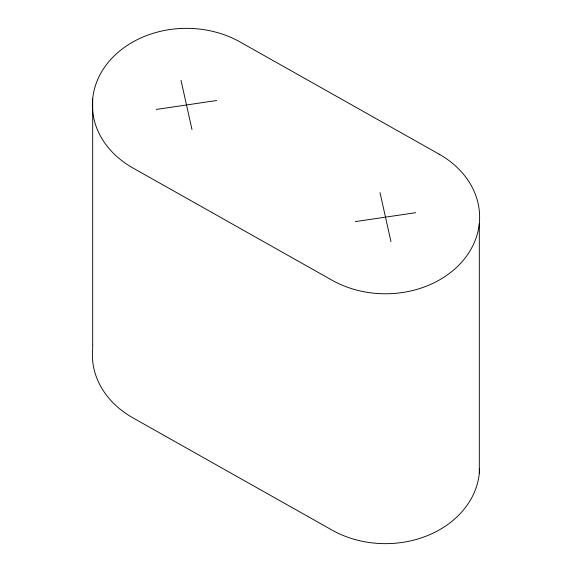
<?xml version="1.0" encoding="UTF-8"?>
<svg xmlns="http://www.w3.org/2000/svg" width="572" height="572" viewBox="0 0 572 572"><rect width="100%" height="100%" fill="white"/><g stroke="black" fill="none" stroke-linecap="round" stroke-linejoin="round"><path stroke-width="0.86" d="M156.278 109.445L216.724 100.5M355.276 221.621L415.722 212.677M380.001 192.542L390.991 241.756M181.009 80.366L191.999 129.579M479.307 223.43L479.307 473.309M92.693 98.691L92.693 348.57A94.13 76.634 0 0 0 132.918 417.853L331.91 530.029A94.13 76.634 0 0 0 428.113 535.349A94.13 76.634 0 0 0 479.593 468.976M439.082 154.147L240.09 41.971A94.13 76.634 0 0 0 109.116 61.347A94.13 76.634 0 0 0 132.918 167.975L331.91 280.151A94.13 76.634 0 0 0 462.884 260.775A94.13 76.634 0 0 0 439.082 154.147"/></g></svg>
